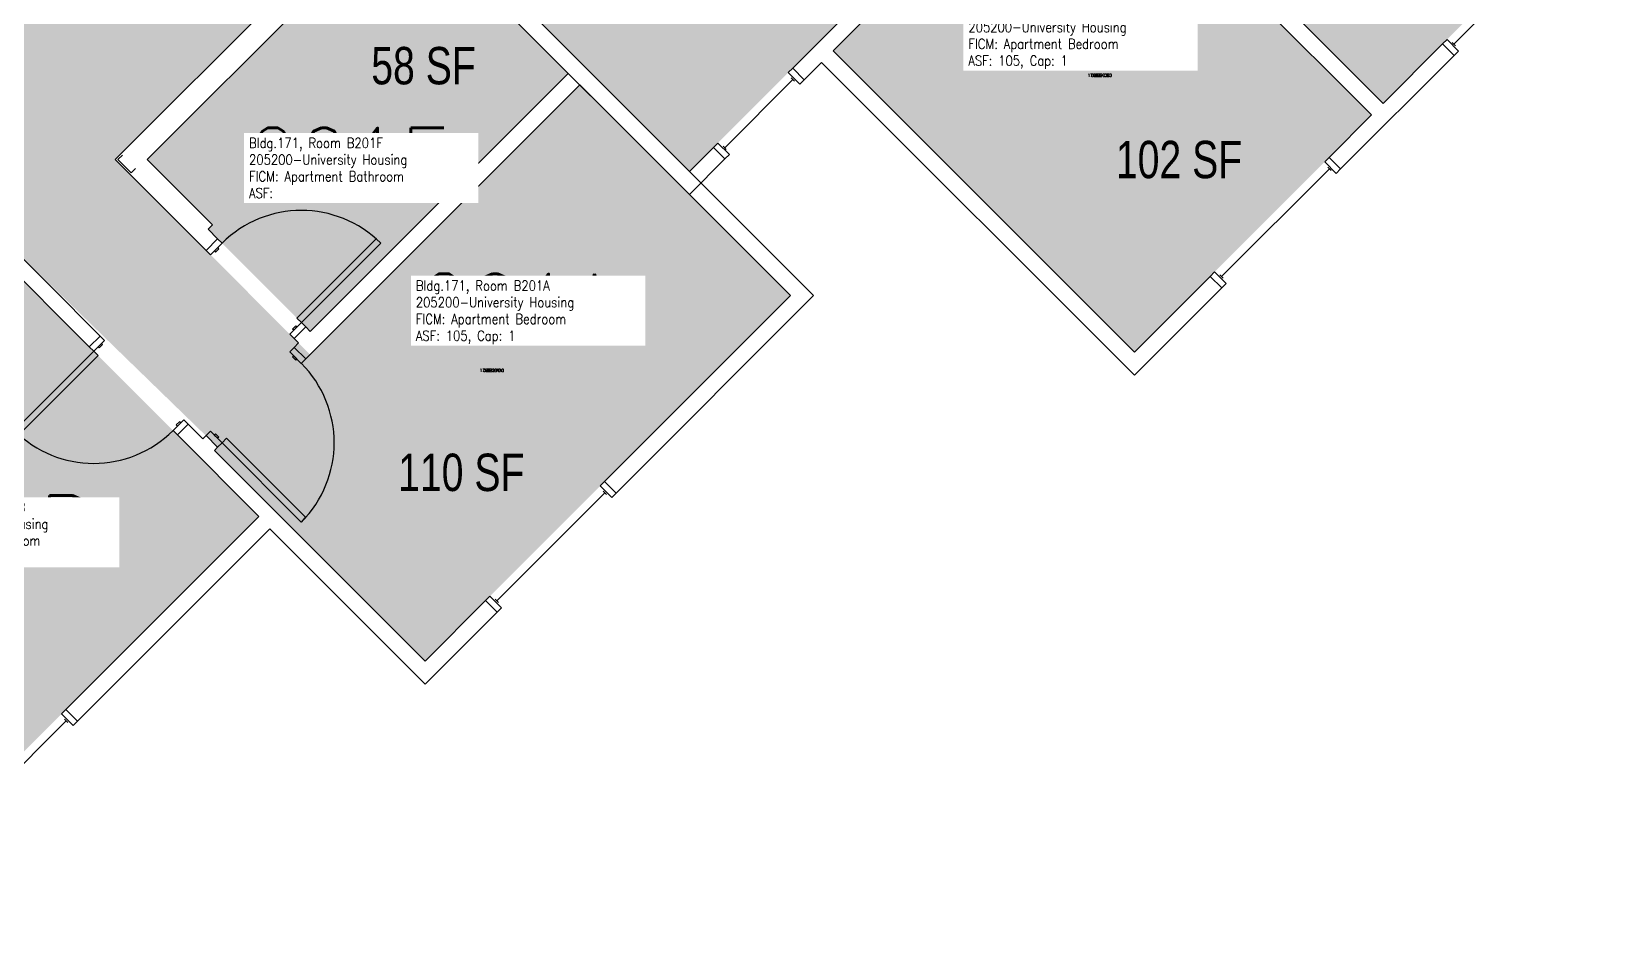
# Model space of a CAD drawing. Header units: inches. Extents: x -98 to 2219, y 102 to 2358.
# Drawn here: x 238 to 748, y 855 to 1149 of the extents above; entities that cross this region are included whole.
import ezdxf
from ezdxf.enums import TextEntityAlignment as Align

# ---------------------------------------------------------------- set-up
doc = ezdxf.new("R2010")
doc.units = ezdxf.units.IN
doc.header["$LTSCALE"] = 96
doc.header["$MEASUREMENT"] = 0
for name, color, linetype in [('A-Door', 2, 'Continuous'), ('A-Glaz', 1, 'Continuous'), ('A-IDEN-RNUM', 7, 'Continuous'), ('A-IDEN-SNUM', 4, 'Continuous'), ('A-IDEN-VNUM', 4, 'Continuous'), ('A-Wall', 5, 'Continuous'), ('AREA-TEXT', 3, 'Continuous'), ('Rooms-Category-Color', 7, 'Continuous'), ('Rooms-College-Color', 7, 'Continuous'), ('Rooms-Department-Color', 7, 'Continuous'), ('Rooms-Division-Color', 7, 'Continuous'), ('Rooms-Information', 7, 'Continuous')]:
    doc.layers.add(name, color=color, linetype=linetype)
doc.styles.add('AREA', font='arial.ttf', dxfattribs={"width": 0.75, "height": 12})
doc.styles.add('ROOMSNUMBER', font='txt.shx', dxfattribs={"height": 0.03})
doc.styles.add('ROOMVNUMBER', font='simplex.shx', dxfattribs={"width": 0.85})

msp = doc.modelspace()

# ---------------------------------------------------------------- hatches: boundary and pattern name
at = {"layer": 'Rooms-Category-Color', "true_color": 0x728ef3}
for points in [[(575.14, 1222.54), (671.83, 1125.84), (747.94, 1201.95), (651.24, 1298.64)], [(444.23, 1276.9), (360.26, 1192.93), (449.18, 1104.01), (533.15, 1187.98)], [(23.59, 1054.43), (109.32, 968.7), (225.9, 1085.29), (297.75, 1015.52), (327.47, 1045.23), (264.9, 1107.81), (331.63, 1174.54), (286.9, 1219.27), (225.3, 1157.66), (184.19, 1198.76), (179.07, 1193.64), (103.85, 1268.86), (73.09, 1238.1), (140.18, 1171.01)], [(495.32, 1142.73), (592.02, 1046.03), (668.12, 1122.13), (571.42, 1218.83)], [(327.47, 1052.66), (410.29, 1135.48), (367.49, 1178.28), (344.87, 1155.65), (333.93, 1166.59), (275.15, 1107.81), (296.1, 1086.86), (294.68, 1085.45)], [(414, 1131.77), (481.62, 1064.15), (364.33, 946.86), (296.71, 1014.47)], [(226.17, 1078.13), (311.02, 993.27), (172.43, 854.68), (87.57, 939.53)]]:
    msp.add_hatch(color=171, dxfattribs=at).paths.add_polyline_path(points)
at = {"layer": 'Rooms-College-Color', "true_color": 0xadadad}
for points in [[(575.14, 1222.54), (671.83, 1125.84), (747.94, 1201.95), (651.24, 1298.64)], [(444.23, 1276.9), (360.26, 1192.93), (449.18, 1104.01), (533.15, 1187.98)], [(23.59, 1054.43), (109.32, 968.7), (225.9, 1085.29), (297.75, 1015.52), (327.47, 1045.23), (264.9, 1107.81), (331.63, 1174.54), (286.9, 1219.27), (225.3, 1157.66), (184.19, 1198.76), (179.07, 1193.64), (103.85, 1268.86), (73.09, 1238.1), (140.18, 1171.01)], [(495.32, 1142.73), (592.02, 1046.03), (668.12, 1122.13), (571.42, 1218.83)], [(327.47, 1052.66), (410.29, 1135.48), (367.49, 1178.28), (344.87, 1155.65), (333.93, 1166.59), (275.15, 1107.81), (296.1, 1086.86), (294.68, 1085.45)], [(414, 1131.77), (481.62, 1064.15), (364.33, 946.86), (296.71, 1014.47)], [(226.17, 1078.13), (311.02, 993.27), (172.43, 854.68), (87.57, 939.53)]]:
    msp.add_hatch(color=253, dxfattribs=at).paths.add_polyline_path(points)
at = {"layer": 'Rooms-Department-Color', "true_color": 0x604aed}
for points in [[(575.14, 1222.54), (671.83, 1125.84), (747.94, 1201.95), (651.24, 1298.64)], [(444.23, 1276.9), (360.26, 1192.93), (449.18, 1104.01), (533.15, 1187.98)], [(23.59, 1054.43), (109.32, 968.7), (225.9, 1085.29), (297.75, 1015.52), (327.47, 1045.23), (264.9, 1107.81), (331.63, 1174.54), (286.9, 1219.27), (225.3, 1157.66), (184.19, 1198.76), (179.07, 1193.64), (103.85, 1268.86), (73.09, 1238.1), (140.18, 1171.01)], [(495.32, 1142.73), (592.02, 1046.03), (668.12, 1122.13), (571.42, 1218.83)], [(327.47, 1052.66), (410.29, 1135.48), (367.49, 1178.28), (344.87, 1155.65), (333.93, 1166.59), (275.15, 1107.81), (296.1, 1086.86), (294.68, 1085.45)], [(414, 1131.77), (481.62, 1064.15), (364.33, 946.86), (296.71, 1014.47)], [(226.17, 1078.13), (311.02, 993.27), (172.43, 854.68), (87.57, 939.53)]]:
    msp.add_hatch(color=173, dxfattribs=at).paths.add_polyline_path(points)
at = {"layer": 'Rooms-Division-Color', "true_color": 0x604aed}
for points in [[(575.14, 1222.54), (671.83, 1125.84), (747.94, 1201.95), (651.24, 1298.64)], [(444.23, 1276.9), (360.26, 1192.93), (449.18, 1104.01), (533.15, 1187.98)], [(23.59, 1054.43), (109.32, 968.7), (225.9, 1085.29), (297.75, 1015.52), (327.47, 1045.23), (264.9, 1107.81), (331.63, 1174.54), (286.9, 1219.27), (225.3, 1157.66), (184.19, 1198.76), (179.07, 1193.64), (103.85, 1268.86), (73.09, 1238.1), (140.18, 1171.01)], [(495.32, 1142.73), (592.02, 1046.03), (668.12, 1122.13), (571.42, 1218.83)], [(327.47, 1052.66), (410.29, 1135.48), (367.49, 1178.28), (344.87, 1155.65), (333.93, 1166.59), (275.15, 1107.81), (296.1, 1086.86), (294.68, 1085.45)], [(414, 1131.77), (481.62, 1064.15), (364.33, 946.86), (296.71, 1014.47)], [(226.17, 1078.13), (311.02, 993.27), (172.43, 854.68), (87.57, 939.53)]]:
    msp.add_hatch(color=173, dxfattribs=at).paths.add_polyline_path(points)

# ---------------------------------------------------------------- linework, layer by layer
at = {"layer": 'A-Door'}
for points in [[(295.48, 1077.23), (294.06, 1078.65), (297.77, 1082.36), (299.19, 1080.94)], [(324.64, 1055.49), (323.23, 1056.9), (348.69, 1082.36), (350.1, 1080.94)], [(296.71, 1078.47), (297.07, 1078.11), (298.13, 1079.18), (297.77, 1079.53)], [(320.93, 1051.77), (322.35, 1050.36), (326.06, 1054.07), (324.64, 1055.49)], [(261.43, 1049.76), (260.02, 1051.17), (256.57, 1047.73), (257.98, 1046.31)], [(322.17, 1053.01), (321.82, 1053.37), (322.88, 1054.43), (323.23, 1054.07)], [(257.98, 1046.31), (259.4, 1044.9), (233.94, 1019.44), (232.53, 1020.86)], [(260.46, 1048.79), (260.81, 1048.43), (259.75, 1047.37), (259.4, 1047.73)], [(320.91, 1046.1), (322.33, 1047.51), (326.04, 1043.8), (324.62, 1042.39)], [(322.15, 1044.86), (321.8, 1044.51), (322.86, 1043.45), (323.21, 1043.8)], [(286.89, 1024.3), (288.3, 1022.89), (284.85, 1019.44), (283.44, 1020.86)], [(285.91, 1023.33), (285.56, 1023.68), (284.5, 1022.62), (284.85, 1022.27)], [(295.46, 1020.64), (294.04, 1019.23), (297.75, 1015.52), (299.17, 1016.93)], [(296.69, 1019.4), (297.05, 1019.76), (298.11, 1018.7), (297.75, 1018.34)], [(299.17, 1016.93), (300.58, 1018.34), (326.04, 992.89), (324.62, 991.47)]]:
    msp.add_lwpolyline(points, close=True, dxfattribs=at)
for centre, start, end in [((324.64, 1055.49), 45, 135), ((299.17, 1016.93), 315, 45), ((257.98, 1046.31), 225, 315)]:
    msp.add_arc(centre, 36, start, end, dxfattribs=at)
at = {"layer": 'A-Glaz'}
for p, q in [((729.2, 1179.5), (694.55, 1144.85)), ((694.02, 1145.38), (695.08, 1144.32)), ((482.42, 1133.54), (460.5, 1111.62)), ((481.89, 1134.07), (482.95, 1133.01)), ((459.97, 1112.15), (461.03, 1111.09)), ((654.58, 1104.88), (619.93, 1070.23)), ((654.05, 1105.41), (655.11, 1104.35)), ((619.4, 1070.76), (620.46, 1069.7)), ((422.02, 1000.84), (387.38, 966.19)), ((422.55, 1000.31), (421.49, 1001.37)), ((387.91, 965.66), (386.84, 966.72)), ((249.68, 927.16), (248.62, 928.22)), ((249.15, 927.69), (227.23, 905.77))]:
    msp.add_line(p, q, dxfattribs=at)
for points in [[(696.05, 1142.64), (694.64, 1141.22), (690.93, 1144.94), (692.34, 1146.35)], [(484.63, 1132.04), (486.05, 1133.45), (482.33, 1137.16), (480.92, 1135.75)], [(462, 1109.41), (460.59, 1107.99), (456.88, 1111.71), (458.29, 1113.12)], [(656.79, 1103.38), (658.2, 1104.79), (654.49, 1108.5), (653.08, 1107.09)], [(621.43, 1068.02), (620.02, 1066.61), (616.31, 1070.32), (617.72, 1071.73)], [(420.52, 1003.05), (421.93, 1004.46), (425.65, 1000.75), (424.23, 999.34)], [(385.17, 967.69), (383.75, 966.28), (387.46, 962.57), (388.88, 963.98)], [(247.64, 929.9), (249.06, 931.31), (252.77, 927.6), (251.36, 926.19)]]:
    msp.add_lwpolyline(points, close=True, dxfattribs=at)
at = {"layer": 'A-Wall'}
for p, q in [((668.12, 1122.13), (571.42, 1218.83)), ((575.14, 1222.54), (671.83, 1125.84)), ((356.55, 1196.64), (489.05, 1064.15)), ((449.18, 1096.59), (352.84, 1192.93)), ((360.26, 1192.93), (449.18, 1104.01)), ((488.34, 1143.17), (533.15, 1187.98)), ((541.99, 1189.4), (495.32, 1142.73)), ((410.29, 1135.48), (367.49, 1178.28)), ((264.9, 1107.81), (331.63, 1174.54)), ((333.93, 1166.59), (275.15, 1107.81)), ((482.33, 1137.16), (488.34, 1143.17)), ((495.32, 1142.73), (592.02, 1046.03)), ((671.83, 1125.84), (690.93, 1144.94)), ((690.93, 1144.94), (694.64, 1141.22)), ((486.05, 1133.45), (482.33, 1137.16)), ((491.61, 1139.01), (486.05, 1133.45)), ((592.02, 1038.6), (491.61, 1139.01)), ((694.64, 1141.22), (658.2, 1104.79)), ((327.47, 1052.66), (410.29, 1135.48)), ((414, 1131.77), (326.04, 1043.8)), ((481.62, 1064.15), (414, 1131.77)), ((654.49, 1108.5), (668.12, 1122.13)), ((449.18, 1104.01), (456.88, 1111.71)), ((456.88, 1111.71), (460.59, 1107.99)), ((289.29, 1083.42), (264.9, 1107.81)), ((267.2, 1109.22), (265.78, 1107.81)), ((265.78, 1107.81), (270.02, 1103.57)), ((275.15, 1107.81), (296.1, 1086.86)), ((460.59, 1107.99), (449.18, 1096.59)), ((658.2, 1104.79), (654.49, 1108.5)), ((270.02, 1103.57), (271.43, 1104.98)), ((296.1, 1086.86), (294.68, 1085.45)), ((225.9, 1085.29), (260.02, 1051.17)), ((294.06, 1078.65), (289.29, 1083.42)), ((297.77, 1082.36), (294.06, 1078.65)), ((294.68, 1085.45), (297.77, 1082.36)), ((256.57, 1047.73), (226.17, 1078.13)), ((592.02, 1046.03), (616.31, 1070.32)), ((620.02, 1066.61), (592.02, 1038.6)), ((616.31, 1070.32), (620.02, 1066.61)), ((421.93, 1004.46), (481.62, 1064.15)), ((489.05, 1064.15), (425.65, 1000.75)), ((260.02, 1051.17), (256.57, 1047.73)), ((322.35, 1050.36), (326.06, 1054.07)), ((323.76, 1048.95), (322.35, 1050.36)), ((326.06, 1054.07), (327.47, 1052.66)), ((322.33, 1047.51), (323.76, 1048.95)), ((326.04, 1043.8), (322.33, 1047.51)), ((284.85, 1019.44), (288.3, 1022.89)), ((288.3, 1022.89), (293, 1018.19)), ((311.02, 993.27), (284.85, 1019.44)), ((293, 1018.19), (294.04, 1019.23)), ((294.04, 1019.23), (297.75, 1015.52)), ((297.75, 1015.52), (296.71, 1014.48)), ((296.71, 1014.48), (317.75, 993.44)), ((425.65, 1000.75), (421.93, 1004.46)), ((249.06, 931.31), (311.02, 993.27)), ((314.47, 989.3), (252.77, 927.6)), ((364.33, 939.43), (314.47, 989.3)), ((317.75, 993.44), (364.33, 946.86)), ((364.33, 946.86), (383.75, 966.28)), ((383.75, 966.28), (387.46, 962.57)), ((387.46, 962.57), (364.33, 939.43)), ((252.77, 927.6), (249.06, 931.31))]:
    msp.add_line(p, q, dxfattribs=at)

# ---------------------------------------------------------------- texts
at = {"layer": 'A-IDEN-RNUM', "style": 'ROOMSNUMBER', "width": 0.85}
for s, p in [('0203-C0', (580.93, 1134.84)), ('0201-F0', (320.75, 1108.32)), ('0201-A0', (385.8, 1040.13))]:
    msp.add_text(s, height=1, dxfattribs=at).set_placement(p, align=Align.MIDDLE_CENTER)
at = {"layer": 'A-IDEN-SNUM', "style": 'ROOMSNUMBER', "width": 0.85}
for s, p in [('1710B203C0', (580.93, 1134.84)), ('1710B201F0', (320.75, 1108.32)), ('1710B201A0', (385.8, 1040.13))]:
    msp.add_text(s, height=1, dxfattribs=at).set_placement(p, align=Align.MIDDLE_CENTER)
at = {"layer": 'A-IDEN-VNUM', "style": 'ROOMVNUMBER', "width": 0.85}
for s, p in [('203C', (572.86, 1148.15)), ('201F', (339.25, 1106.71)), ('201A', (394.17, 1059.85)), ('201B', (224.51, 988.71))]:
    msp.add_text(s, height=22.5, dxfattribs=at).set_placement(p, align=Align.MIDDLE_CENTER)
at = {"layer": 'AREA-TEXT', "style": 'AREA', "width": 0.75}
for s, p in [('58 SF', (363.84, 1137.95)), ('102 SF', (606.33, 1107.82)), ('110 SF', (375.96, 1007.42))]:
    msp.add_text(s, height=12, dxfattribs=at).set_placement(p, align=Align.MIDDLE_CENTER)

# ---------------------------------------------------------------- next in the draw order: texts
at = {"layer": 'Rooms-Information', "char_height": 3.2143, "width": 72, "attachment_point": 7, "style": 'ROOMVNUMBER', "bg_fill": 3, "box_fill_scale": 1.5, "bg_fill_color": 256, "bg_fill_true_color": 13158600, "bg_fill_transparency": 0}
for s, insert in [('Bldg.171, Room B203C^M^J205200-University Housing^M^JFICM: Apartment Bedroom^M^JASF: 105, Cap: 1', (538.7, 1136.9)), ('Bldg.171, Room B201F^M^J205200-University Housing^M^JFICM: Apartment Bathroom^M^JASF: ', (307.83, 1095.46)), ('Bldg.171, Room B201A^M^J205200-University Housing^M^JFICM: Apartment Bedroom^M^JASF: 105, Cap: 1', (361.38, 1048.6)), ('Bldg.171, Room B201B^M^J205200-University Housing^M^JFICM: Apartment Bedroom^M^JASF: 163, Cap: 2', (192.64, 977.46))]:
    msp.add_mtext(s, dxfattribs=dict(at, insert=insert))

doc.saveas('drawing.dxf')
